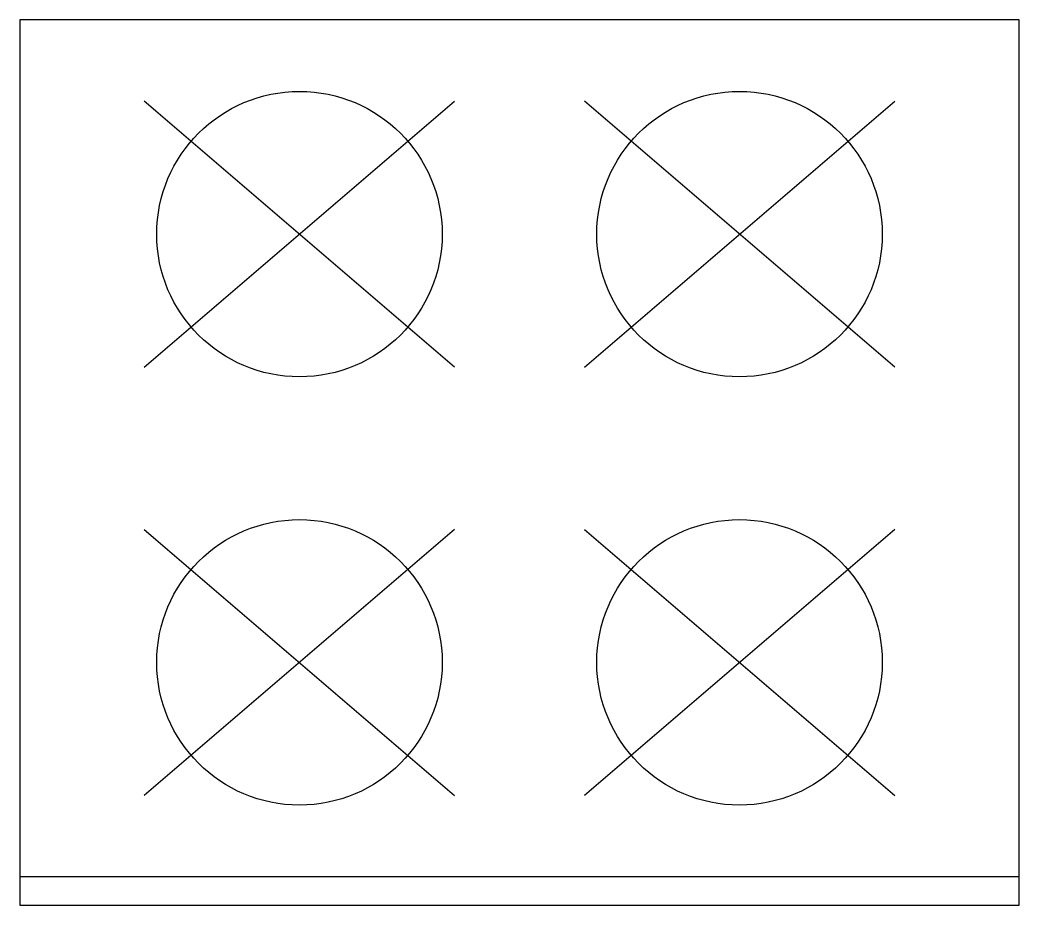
# Model space of a CAD drawing. Extents: x 0 to 0.7, y -0.62 to 0.
import ezdxf

# ---------------------------------------------------------------- set-up
doc = ezdxf.new("R2010")
doc.units = 0
doc.layers.get('0').update_dxf_attribs({"linetype": 'CONTINUOUS'})

msp = doc.modelspace()

# ---------------------------------------------------------------- linework, layer by layer
at = {"color": 0}
for p, q in [((0.7, 0), (0, 0)), ((0, 0), (0, -0.62)), ((0.7, -0.62), (0.7, 0)), ((0.30453, -0.24317), (0.08713, -0.05683)), ((0.08713, -0.24317), (0.30453, -0.05683)), ((0.39547, -0.24317), (0.61287, -0.05683)), ((0.61287, -0.24317), (0.39547, -0.05683)), ((0.30453, -0.35683), (0.08713, -0.54317)), ((0.08713, -0.35683), (0.30453, -0.54317)), ((0.61287, -0.35683), (0.39547, -0.54317)), ((0.39547, -0.35683), (0.61287, -0.54317)), ((0, -0.6), (0.7, -0.6)), ((0, -0.62), (0.7, -0.62))]:
    msp.add_line(p, q, dxfattribs=at)
for centre in [(0.19583, -0.15), (0.50417, -0.15), (0.19583, -0.45), (0.50417, -0.45)]:
    msp.add_circle(centre, 0.1, dxfattribs=at)

doc.saveas('drawing.dxf')
